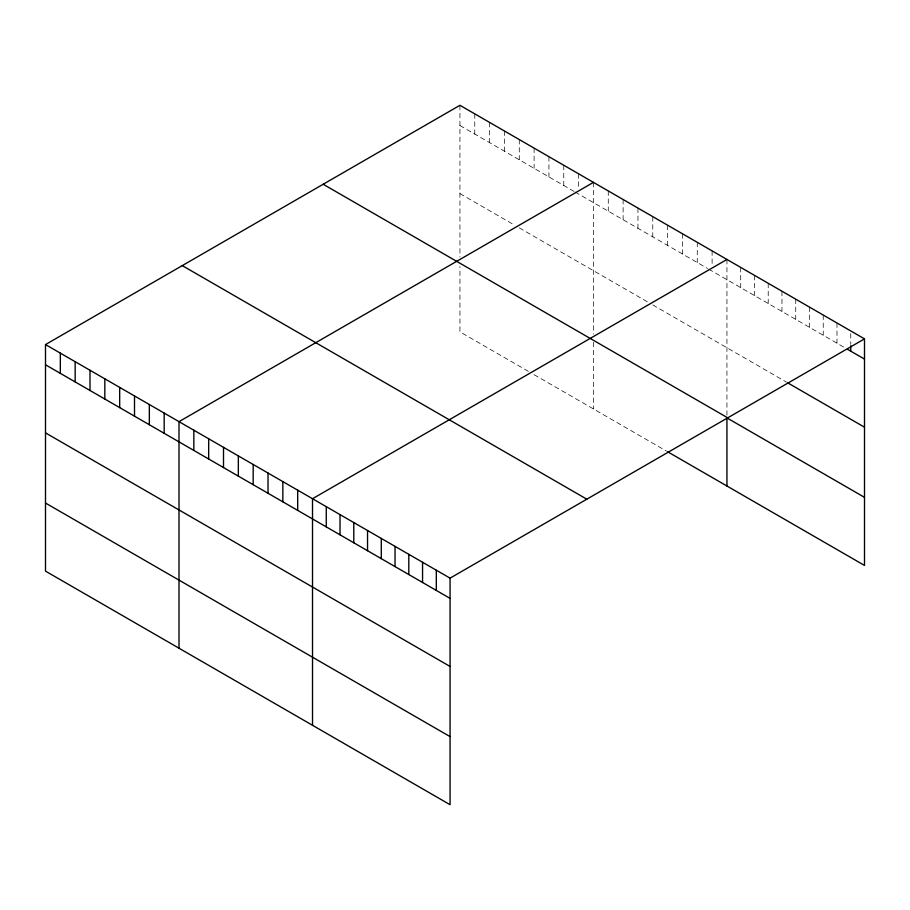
<?xml version="1.0" encoding="UTF-8"?>
<svg xmlns="http://www.w3.org/2000/svg" width="910" height="910" viewBox="0 0 910 910"><rect width="100%" height="100%" fill="white"/><g stroke="black" fill="none" stroke-linecap="round" stroke-linejoin="round"><path stroke-width="0.68" stroke-dasharray="4.55 3.41" d="M459.937 125.512L574.039 191.396M575.177 192.055L707.548 268.473M708.685 269.132L845.015 347.836M459.937 193.602L514.707 225.225M519.269 227.864L648.216 302.313M652.777 304.941L786.558 382.177M528.403 371.382L459.937 331.854L459.937 266.596M534.102 374.681L666.473 451.098M850.748 333.629L850.748 344.412M836.984 322.993L836.984 343.207M823.231 315.053L823.231 335.267M809.479 307.114L809.479 327.327M795.727 299.162L795.727 319.387M781.963 291.223L781.963 311.447M768.211 283.283L768.211 303.496M754.458 275.343L754.458 295.557M740.706 267.404L740.706 287.617M726.942 259.464L726.942 415.222M712.109 250.898L712.109 264.378M697.276 242.333L697.276 262.546M682.443 233.768L682.443 253.981M667.61 225.202L667.61 245.416M652.777 216.637L652.777 236.85M637.944 208.071L637.944 228.285M623.111 199.506L623.111 219.719M608.278 190.941L608.278 211.165M593.445 182.375L593.445 334.095M593.445 342.262L593.445 408.931M578.601 173.821L578.601 188.643M563.768 165.256L563.768 185.469M548.935 156.691L548.935 176.904M534.102 148.125L534.102 168.339M519.269 139.56L519.269 159.773M504.436 130.994L504.436 151.208M489.603 122.429L489.603 142.643M474.77 113.864L474.77 134.077M459.937 105.298L459.937 257.018"/><path stroke-width="1.36" d="M45.5 344.572L450.063 578.146L450.063 804.702L45.5 571.127L45.5 344.572L459.937 105.298L864.5 338.873L864.5 565.428L667.61 451.758M593.445 182.375L179.008 421.649L179.008 648.204M726.942 259.464L312.517 498.725L312.517 725.281M450.063 578.146L864.5 338.873M847.301 349.167L864.5 359.086M787.696 382.837L864.5 427.188M323.175 184.264L727.738 417.838M864.5 497.338L726.942 417.917L726.942 486.008M182.262 265.606L586.825 499.192M45.5 364.785L450.063 598.359M45.5 432.876L450.063 666.45M45.5 503.037L450.063 736.611M850.748 345.754L850.748 351.146M436.311 570.206L436.311 590.419M422.558 562.266L422.558 582.48M408.806 554.327L408.806 574.54M395.042 546.375L395.042 566.6M381.29 538.436L381.29 558.649M367.538 530.496L367.538 550.709M353.785 522.556L353.785 542.769M340.022 514.616L340.022 534.83M326.269 506.677L326.269 526.89M297.684 490.171L297.684 510.385M282.851 481.606L282.851 501.82M268.018 473.041L268.018 493.254M253.173 464.475L253.173 484.689M238.34 455.91L238.34 476.123M223.507 447.345L223.507 467.558M208.674 438.779L208.674 458.993M193.841 430.214L193.841 450.427M164.175 413.083L164.175 433.296M149.342 404.518L149.342 424.742M134.509 395.952L134.509 416.177M119.676 387.398L119.676 407.612M104.832 378.833L104.832 399.046M89.999 370.268L89.999 390.481M75.166 361.702L75.166 381.916M60.333 353.137L60.333 373.35"/></g></svg>
